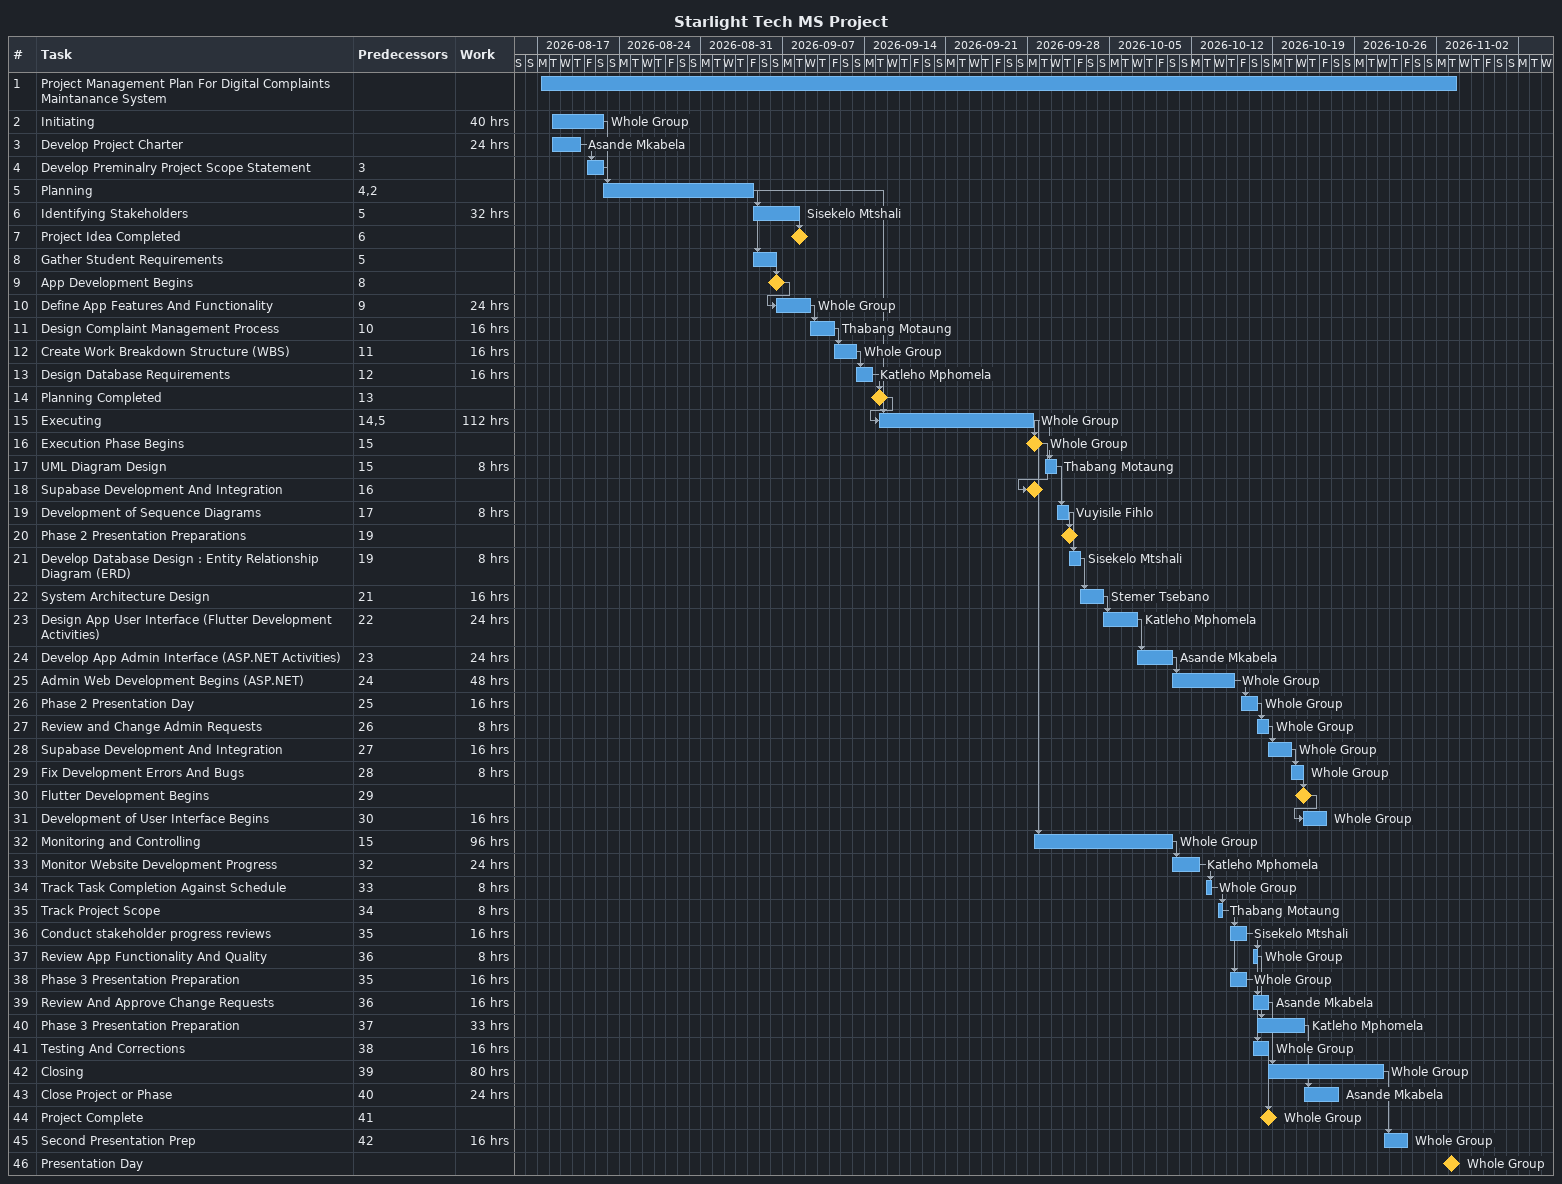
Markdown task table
Starlight Tech MS Project

| ID | Task | Start | Finish | Predecessors | Resources | Work (h) |
|---|---|---|---|---|---|---|
| 1 | Project Management Plan For Digital Complaints Maintanance System | 2026-08-17 | 2026-11-03 |  |  |  |
| 2 | Initiating | 2026-08-18 | 2026-08-22 |  | Whole Group | 40 |
| 3 | Develop Project Charter | 2026-08-18 | 2026-08-20 |  | Asande Mkabela | 24 |
| 4 | Develop Preminalry Project Scope Statement | 2026-08-21 | 2026-08-22 | 3 |  |  |
| 5 | Planning | 2026-08-22 | 2026-09-04 | 4, 2 |  |  |
| 6 | Identifying Stakeholders | 2026-09-04 | 2026-09-08 | 5 | Sisekelo Mtshali | 32 |
| 7 | Project Idea Completed (milestone) | 2026-09-08 | 2026-09-08 | 6 |  |  |
| 8 | Gather Student Requirements | 2026-09-04 | 2026-09-06 | 5 |  |  |
| 9 | App Development Begins (milestone) | 2026-09-06 | 2026-09-06 | 8 |  |  |
| 10 | Define App Features And Functionality | 2026-09-06 | 2026-09-09 | 9 | Whole Group | 24 |
| 11 | Design Complaint Management Process | 2026-09-09 | 2026-09-11 | 10 | Thabang Motaung | 16 |
| 12 | Create Work Breakdown Structure (WBS) | 2026-09-11 | 2026-09-13 | 11 | Whole Group | 16 |
| 13 | Design Database Requirements | 2026-09-13 | 2026-09-14 | 12 | Katleho Mphomela | 16 |
| 14 | Planning Completed (milestone) | 2026-09-15 | 2026-09-15 | 13 |  |  |
| 15 | Executing | 2026-09-15 | 2026-09-28 | 14, 5 | Whole Group | 112 |
| 16 | Execution Phase Begins (milestone) | 2026-09-28 | 2026-09-28 | 15 | Whole Group |  |
| 17 | UML Diagram Design | 2026-09-29 | 2026-09-30 | 15 | Thabang Motaung | 8 |
| 18 | Supabase Development And Integration (milestone) | 2026-09-28 | 2026-09-28 | 16 |  |  |
| 19 | Development of Sequence Diagrams | 2026-09-30 | 2026-10-01 | 17 | Vuyisile Fihlo | 8 |
| 20 | Phase 2 Presentation Preparations (milestone) | 2026-10-01 | 2026-10-01 | 19 |  |  |
| 21 | Develop Database Design : Entity Relationship Diagram (ERD) | 2026-10-01 | 2026-10-02 | 19 | Sisekelo Mtshali | 8 |
| 22 | System Architecture Design | 2026-10-02 | 2026-10-04 | 21 | Stemer Tsebano | 16 |
| 23 | Design App User Interface (Flutter Development Activities) | 2026-10-04 | 2026-10-07 | 22 | Katleho Mphomela | 24 |
| 24 | Develop App Admin Interface (ASP.NET Activities) | 2026-10-07 | 2026-10-10 | 23 | Asande Mkabela | 24 |
| 25 | Admin Web Development Begins (ASP.NET) | 2026-10-10 | 2026-10-15 | 24 | Whole Group | 48 |
| 26 | Phase 2 Presentation Day | 2026-10-16 | 2026-10-17 | 25 | Whole Group | 16 |
| 27 | Review and Change Admin Requests | 2026-10-17 | 2026-10-18 | 26 | Whole Group | 8 |
| 28 | Supabase Development And Integration | 2026-10-18 | 2026-10-20 | 27 | Whole Group | 16 |
| 29 | Fix Development Errors And Bugs | 2026-10-20 | 2026-10-21 | 28 | Whole Group | 8 |
| 30 | Flutter Development Begins (milestone) | 2026-10-21 | 2026-10-21 | 29 |  |  |
| 31 | Development of User Interface Begins | 2026-10-21 | 2026-10-23 | 30 | Whole Group | 16 |
| 32 | Monitoring and Controlling | 2026-09-28 | 2026-10-10 | 15 | Whole Group | 96 |
| 33 | Monitor Website Development Progress | 2026-10-10 | 2026-10-12 | 32 | Katleho Mphomela | 24 |
| 34 | Track Task Completion Against Schedule | 2026-10-13 | 2026-10-13 | 33 | Whole Group | 8 |
| 35 | Track Project Scope | 2026-10-14 | 2026-10-14 | 34 | Thabang Motaung | 8 |
| 36 | Conduct stakeholder progress reviews | 2026-10-15 | 2026-10-16 | 35 | Sisekelo Mtshali | 16 |
| 37 | Review App Functionality And Quality | 2026-10-17 | 2026-10-17 | 36 | Whole Group | 8 |
| 38 | Phase 3 Presentation Preparation | 2026-10-15 | 2026-10-16 | 35 | Whole Group | 16 |
| 39 | Review And Approve Change Requests | 2026-10-17 | 2026-10-18 | 36 | Asande Mkabela | 16 |
| 40 | Phase 3 Presentation Preparation | 2026-10-17 | 2026-10-21 | 37 | Katleho Mphomela | 33 |
| 41 | Testing And Corrections | 2026-10-17 | 2026-10-18 | 38 | Whole Group | 16 |
| 42 | Closing | 2026-10-18 | 2026-10-28 | 39 | Whole Group | 80 |
| 43 | Close Project or Phase | 2026-10-21 | 2026-10-24 | 40 | Asande Mkabela | 24 |
| 44 | Project Complete (milestone) | 2026-10-18 | 2026-10-18 | 41 | Whole Group |  |
| 45 | Second Presentation Prep | 2026-10-28 | 2026-10-30 | 42 | Whole Group | 16 |
| 46 | Presentation Day (milestone) | 2026-11-03 | 2026-11-03 |  | Whole Group |  |
